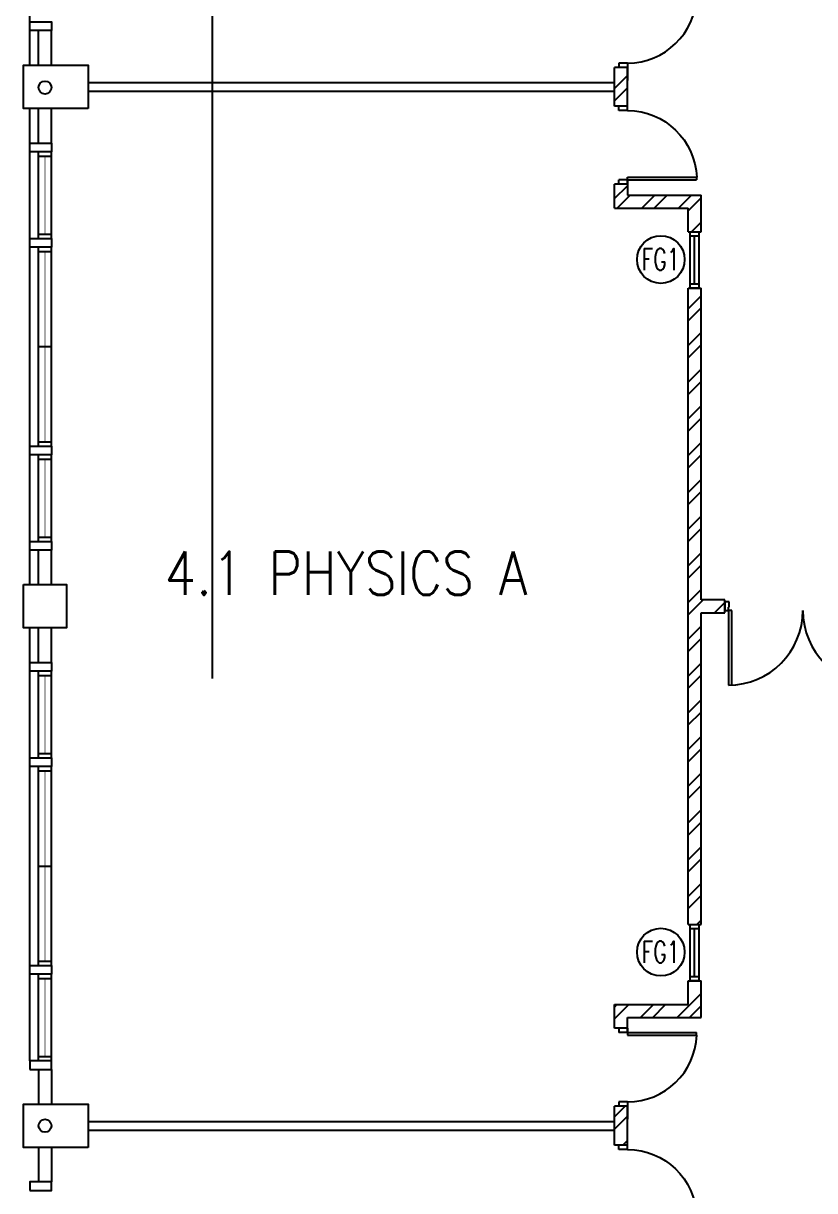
# Model space of a CAD drawing. Extents: x 2266480 to 2405436, y -858634 to -757865.
# Drawn here: x 2284769 to 2293906, y -827174 to -813691 of the extents above; entities that cross this region are included whole.
import ezdxf
from ezdxf.enums import TextEntityAlignment as Align

# ---------------------------------------------------------------- set-up
doc = ezdxf.new("R2010")
doc.units = 0
doc.header["$LTSCALE"] = 10
doc.header["$MEASUREMENT"] = 0
doc.layers.get('0').update_dxf_attribs({"linetype": 'CONTINUOUS'})
for name, color, linetype in [('AR', 7, 'CONTINUOUS'), ('COL', 3, 'CONTINUOUS'), ('DOOR', 5, 'CONTINUOUS'), ('DR', 7, 'CONTINUOUS'), ('FG-T', 7, 'CONTINUOUS'), ('H', 1, 'CONTINUOUS'), ('LINE', 7, 'CONTINUOUS'), ('partition', 7, 'CONTINUOUS'), ('RWDP', 145, 'CONTINUOUS'), ('stair', 7, 'CONTINUOUS'), ('T50', 4, 'CONTINUOUS'), ('WALL', 2, 'CONTINUOUS'), ('WIN', 5, 'CONTINUOUS')]:
    doc.layers.add(name, color=color, linetype=linetype)
doc.styles.add('ROMANS', font='romans')

# ---------------------------------------------------------------- blocks, each defined once
blk = doc.blocks.new('D1800-A')
at = {"layer": 'DR'}
for p, q in [((0, 0), (100, 0)), ((0, -50), (0, 0)), ((100, 0), (100, -40)), ((60, -50), (0, -50)), ((100, -40), (60, -40)), ((60, -40), (60, -50)), ((100, -40), (960, -40)), ((100, -80), (100, -40)), ((959, -80), (100, -80)), ((60, -1750), (0, -1750)), ((0, -1750), (0, -1800)), ((60, -1760), (60, -1750)), ((959, -1720), (100, -1720)), ((100, -1720), (100, -1760)), ((0, -1800), (100, -1800)), ((100, -1760), (60, -1760)), ((100, -1760), (960, -1760)), ((100, -1800), (100, -1760))]:
    blk.add_line(p, q, dxfattribs=at)
for centre, start, end in [((100, -40), 270.0001, 0), ((100, -1760), 0, 90)]:
    blk.add_arc(centre, 860, start, end, dxfattribs=at)
blk = doc.blocks.new('FG')
at = {"layer": 'LINE', "linetype": 'Continuous'}
for points in [[(0, 0), (50, 0), (50, 100), (0, 100)], [(600, 0), (650, 0), (650, 100), (600, 100)]]:
    blk.add_lwpolyline(points, close=True, dxfattribs=at)
at = {"layer": 'LINE', "color": 5, "linetype": 'Continuous'}
for points in [[(600, 100), (50, 100)], [(50, 0), (600, 0)]]:
    blk.add_lwpolyline(points, dxfattribs=at)
at = {"layer": 'LINE', "color": 1, "linetype": 'Continuous'}
blk.add_lwpolyline([(50, 50), (600, 50)], dxfattribs=at)
blk = doc.blocks.new('D900')
at = {"layer": 'DOOR', "color": 7}
for p, q in [((50, 100), (50, 899)), ((80, 899), (50, 899)), ((80, 100), (80, 899)), ((0, 100), (0, 0)), ((0, 100), (50, 100)), ((0, 0), (50, 0)), ((50, 100), (50, 0)), ((50, 100), (80, 100)), ((850, 100), (850, 0)), ((850, 100), (900, 100)), ((850, 0), (900, 0)), ((900, 100), (900, 0))]:
    blk.add_line(p, q, dxfattribs=at)
blk.add_arc((50, 100), 800, 0, 87.8509, dxfattribs=at)

msp = doc.modelspace()

# ---------------------------------------------------------------- hatches: boundary and pattern name
at = {"layer": 'H'}
h = msp.add_hatch(dxfattribs=at)
h.set_pattern_fill('ANSI32', color=0, scale=800, style=0)
h.paths.add_polyline_path([(2292594.4, -806749.1), (2292444.4, -806749.1), (2292444.4, -812099.1), (2292594.4, -812099.1)])
h.paths.add_polyline_path([(2292594.4, -812749.1), (2292444.4, -812749.1), (2292444.4, -813024.1), (2291594.4, -813024.1), (2291594.4, -813299.1), (2291744.4, -813299.1), (2291744.4, -813174.1), (2292594.4, -813174.1)])
h.paths.add_polyline_path([(2291744.4, -814199.1), (2291644.4, -814199.1), (2291594.4, -814199.1), (2291594.4, -814649.1), (2291744.4, -814649.1)])
h.paths.add_polyline_path([(2292594.4, -815674.1), (2291744.4, -815674.1), (2291744.4, -815549.1), (2291594.4, -815549.1), (2291594.4, -815824.1), (2292444.4, -815824.1), (2292444.4, -816099.1), (2292594.4, -816099.1)])
h = msp.add_hatch(dxfattribs=at)
h.set_pattern_fill('ANSI32', color=0, scale=800, style=0)
h.paths.add_polyline_path([(2295944.4, -817499.1), (2295794.4, -817499.1), (2295794.4, -817936.6), (2295944.4, -817936.6)])
h.paths.add_polyline_path([(2295944.4, -818838.5), (2295794.4, -818838.5), (2295794.4, -818936.6), (2294944.4, -818936.6), (2294944.4, -819336.6), (2295094.4, -819336.6), (2295094.4, -819086.6), (2295944.4, -819086.6)])
h.paths.add_polyline_path([(2295094.4, -819986.6), (2294944.4, -819986.6), (2294944.4, -820349.1), (2294669.4, -820349.1), (2294669.4, -820499.1), (2294944.4, -820499.1), (2294944.4, -823849.1), (2295094.4, -823849.1)])
h.paths.add_polyline_path([(2292869.4, -820349.1), (2292594.4, -820349.1), (2292594.4, -816749.1), (2292444.4, -816749.1), (2292444.4, -824099.1), (2292594.4, -824099.1), (2292594.4, -820499.1), (2292869.4, -820499.1)])
h = msp.add_hatch(dxfattribs=at)
h.set_pattern_fill('ANSI32', color=0, scale=800, style=0)
h.paths.add_polyline_path([(2292594.4, -824749.1), (2292444.4, -824749.1), (2292444.4, -825024.1), (2291594.4, -825024.1), (2291594.4, -825299.1), (2291744.4, -825299.1), (2291744.4, -825174.1), (2292594.4, -825174.1)])
h.paths.add_polyline_path([(2291744.4, -826199.1), (2291644.4, -826199.1), (2291594.4, -826199.1), (2291594.4, -826649.1), (2291744.4, -826649.1)])
h.paths.add_polyline_path([(2292594.4, -827674.1), (2291744.4, -827674.1), (2291744.4, -827549.1), (2291594.4, -827549.1), (2291594.4, -827824.1), (2292444.4, -827824.1), (2292444.4, -828099.1), (2292594.4, -828099.1)])
h.paths.add_polyline_path([(2292594.4, -828749.1), (2292444.4, -828749.1), (2292444.4, -833649.1), (2292594.4, -833649.1)])
h.paths.add_polyline_path([(2295944.4, -828749.1), (2295794.4, -828749.1), (2295794.4, -828849.1), (2294944.4, -828849.1), (2294944.4, -829249.1), (2295094.4, -829249.1), (2295094.4, -828999.1), (2295944.4, -828999.1)])
h.paths.add_polyline_path([(2295094.4, -829899.1), (2294944.4, -829899.1), (2294944.4, -834499.1), (2295094.4, -834499.1)])
h.paths.add_polyline_path([(2295944.4, -825899.1), (2295794.4, -825899.1), (2295794.4, -826949.1), (2295894.4, -826949.1), (2295944.4, -826949.1)])
h.paths.add_polyline_path([(2295944.4, -824749.1), (2295094.4, -824749.1), (2295094.4, -824499.1), (2294944.4, -824499.1), (2294944.4, -824899.1), (2295794.4, -824899.1), (2295794.4, -824999.1), (2295944.4, -824999.1)])

# ---------------------------------------------------------------- linework, layer by layer
at = {"color": 0}
for p, q in [((2284844.4, -814174.1), (2284844.4, -808674.1)), ((2284844.4, -820174.1), (2284844.4, -814674.1)), ((2284844.4, -825674.1), (2284844.4, -820674.1))]:
    msp.add_line(p, q, dxfattribs=at)
at = {"layer": 'AR', "color": 0}
msp.add_line((2286950.7, -808733.9), (2286950.7, -821259.6), dxfattribs=at)
at = {"layer": 'COL', "color": 0}
for points in [[(2285519.4, -814674.1), (2284769.4, -814674.1), (2284769.4, -814174.1), (2285519.4, -814174.1)], [(2284769.4, -820174.1), (2285269.4, -820174.1), (2285269.4, -820674.1), (2284769.4, -820674.1)], [(2285519.4, -826674.1), (2284769.4, -826674.1), (2284769.4, -826174.1), (2285519.4, -826174.1)]]:
    msp.add_lwpolyline(points, close=True, dxfattribs=at)
at = {"layer": 'FG-T', "color": 0}
for centre in [(2292129.7, -816418.7), (2292129.7, -824418.7)]:
    msp.add_circle(centre, 275, dxfattribs=at)
at = {"layer": 'partition', "color": 0}
for p, q in [((2285519.4, -814374.1), (2291594.4, -814374.1)), ((2285519.4, -814474.1), (2291594.4, -814474.1)), ((2285519.4, -826374.1), (2291594.4, -826374.1)), ((2285519.4, -826474.1), (2291594.4, -826474.1))]:
    msp.add_line(p, q, dxfattribs=at)
at = {"layer": 'RWDP', "color": 0}
for centre in [(2285019.4, -814432.2), (2285019.4, -826424.1)]:
    msp.add_circle(centre, 75, dxfattribs=at)
at = {"layer": 'WALL', "color": 0}
for p, q in [((2284944.4, -814174.1), (2284944.4, -813774.1)), ((2285094.4, -814174.1), (2285094.4, -813774.1)), ((2291594.4, -814649.1), (2291594.4, -814199.1)), ((2291744.4, -814199.1), (2291594.4, -814199.1)), ((2291744.4, -814649.1), (2291744.4, -814199.1)), ((2291744.4, -814199.1), (2291744.4, -814349.1)), ((2284944.4, -815074.1), (2284944.4, -814674.1)), ((2285094.4, -815074.1), (2285094.4, -814674.1)), ((2291744.4, -814649.1), (2291594.4, -814649.1)), ((2291594.4, -815824.1), (2291594.4, -815549.1)), ((2291744.4, -815549.1), (2291594.4, -815549.1)), ((2291744.4, -815499.1), (2291744.4, -815674.1)), ((2291744.4, -815674.1), (2292594.4, -815674.1)), ((2292594.4, -816099.1), (2292594.4, -815674.1)), ((2291594.4, -815824.1), (2292444.4, -815824.1)), ((2292444.4, -816099.1), (2292444.4, -815824.1)), ((2292444.4, -816099.1), (2292594.4, -816099.1)), ((2292444.4, -816749.1), (2292594.4, -816749.1)), ((2292444.4, -824099.1), (2292444.4, -816749.1)), ((2292594.4, -820349.1), (2292594.4, -816749.1)), ((2284944.4, -820174.1), (2284944.4, -819774.1)), ((2285094.4, -820174.1), (2285094.4, -819774.1)), ((2292869.4, -820349.1), (2292594.4, -820349.1)), ((2292869.4, -820499.1), (2292869.4, -820349.1)), ((2292594.4, -824099.1), (2292594.4, -820499.1)), ((2292594.4, -820499.1), (2292869.4, -820499.1)), ((2284944.4, -821074.1), (2284944.4, -820674.1)), ((2285094.4, -821074.1), (2285094.4, -820674.1)), ((2292444.4, -824099.1), (2292594.4, -824099.1)), ((2292444.4, -825024.1), (2292444.4, -824749.1)), ((2292444.4, -824749.1), (2292594.4, -824749.1)), ((2292594.4, -825174.1), (2292594.4, -824749.1)), ((2291594.4, -825024.1), (2292444.4, -825024.1)), ((2291594.4, -825299.1), (2291594.4, -825024.1)), ((2291744.4, -825174.1), (2292594.4, -825174.1)), ((2291744.4, -825349.1), (2291744.4, -825174.1)), ((2291744.4, -825299.1), (2291594.4, -825299.1)), ((2284944.4, -825774.1), (2284944.4, -826174.1)), ((2285094.4, -825774.1), (2285094.4, -826174.1)), ((2291594.4, -826649.1), (2291594.4, -826199.1)), ((2291744.4, -826199.1), (2291594.4, -826199.1)), ((2291744.4, -826649.1), (2291744.4, -826199.1)), ((2291744.4, -826199.1), (2291744.4, -826349.1)), ((2284944.4, -826674.1), (2284944.4, -827074.1)), ((2285094.4, -826674.1), (2285094.4, -827074.1)), ((2291744.4, -826649.1), (2291594.4, -826649.1))]:
    msp.add_line(p, q, dxfattribs=at)
for points in [[(2284844.4, -813674.1), (2285094.4, -813674.1), (2285094.4, -813774.1), (2284844.4, -813774.1)], [(2284844.4, -815074.1), (2285094.4, -815074.1), (2285094.4, -815174.1), (2284844.4, -815174.1)], [(2284844.4, -816174.1), (2285094.4, -816174.1), (2285094.4, -816274.1), (2284844.4, -816274.1)], [(2284844.4, -818574.1), (2285094.4, -818574.1), (2285094.4, -818674.1), (2284844.4, -818674.1)], [(2284844.4, -819674.1), (2285094.4, -819674.1), (2285094.4, -819774.1), (2284844.4, -819774.1)], [(2284844.4, -821074.1), (2285094.4, -821074.1), (2285094.4, -821174.1), (2284844.4, -821174.1)], [(2284844.4, -822174.1), (2285094.4, -822174.1), (2285094.4, -822274.1), (2284844.4, -822274.1)], [(2284844.4, -824574.1), (2285094.4, -824574.1), (2285094.4, -824674.1), (2284844.4, -824674.1)], [(2284844.4, -825774.1), (2285094.4, -825774.1), (2285094.4, -825674.1), (2284844.4, -825674.1)], [(2284844.4, -827174.1), (2285094.4, -827174.1), (2285094.4, -827074.1), (2284844.4, -827074.1)]]:
    msp.add_lwpolyline(points, close=True, dxfattribs=at)
at = {"layer": 'WIN', "color": 0}
for p, q in [((2284944.4, -816174.1), (2284944.4, -815174.1)), ((2285094.4, -816174.1), (2285094.4, -815174.1)), ((2284944.4, -815224.1), (2285094.4, -815224.1)), ((2284944.4, -816124.1), (2285094.4, -816124.1)), ((2284944.4, -818574.1), (2284944.4, -816274.1)), ((2285094.4, -818574.1), (2285094.4, -816274.1)), ((2284944.4, -816324.1), (2285094.4, -816324.1)), ((2284944.4, -817424.1), (2285094.4, -817424.1)), ((2284944.4, -818524.1), (2285094.4, -818524.1)), ((2284944.4, -819674.1), (2284944.4, -818674.1)), ((2285094.4, -819674.1), (2285094.4, -818674.1)), ((2284944.4, -818724.1), (2285094.4, -818724.1)), ((2284944.4, -819624.1), (2285094.4, -819624.1)), ((2284944.4, -822174.1), (2284944.4, -821174.1)), ((2284944.4, -821224.1), (2285094.4, -821224.1)), ((2285094.4, -822174.1), (2285094.4, -821174.1)), ((2284944.4, -822124.1), (2285094.4, -822124.1)), ((2284944.4, -824574.1), (2284944.4, -822274.1)), ((2284944.4, -822324.1), (2285094.4, -822324.1)), ((2285094.4, -824574.1), (2285094.4, -822274.1)), ((2284944.4, -823424.1), (2285094.4, -823424.1)), ((2284944.4, -824524.1), (2285094.4, -824524.1)), ((2284944.4, -825674.1), (2284944.4, -824674.1)), ((2284944.4, -824724.1), (2285094.4, -824724.1)), ((2285094.4, -825674.1), (2285094.4, -824674.1)), ((2284944.4, -825624.1), (2285094.4, -825624.1))]:
    msp.add_line(p, q, dxfattribs=at)
at = {"layer": 'WIN', "color": 0, "const_width": 10, "flags": 128}
for points in [[(2285019.4, -816124.1), (2285019.4, -815224.1)], [(2285019.4, -818524.1), (2285019.4, -816324.1)], [(2285019.4, -818724.1), (2285019.4, -819624.1)], [(2285019.4, -822124.1), (2285019.4, -821224.1)], [(2285019.4, -824524.1), (2285019.4, -822324.1)], [(2285019.4, -824724.1), (2285019.4, -825624.1)]]:
    msp.add_lwpolyline(points, dxfattribs=at)

# ---------------------------------------------------------------- block references
at = {"layer": 'LINE', "color": 0, "xscale": -1, "rotation": 270}
for p in [(2292469.4, -816749.1), (2292469.4, -824749.1)]:
    msp.add_blockref('FG', p, dxfattribs=at)
at = {"layer": 'stair', "color": 0, "rotation": 270}
for name, p in [('D900', (2291644.4, -813299.1)), ('D1800-A', (2294669.4, -820374.1)), ('D900', (2291644.4, -825299.1))]:
    msp.add_blockref(name, p, dxfattribs=at)
at = {"layer": 'stair', "color": 0, "xscale": -1, "rotation": 270}
for p in [(2291644.4, -815549.1), (2291644.4, -827549.1)]:
    msp.add_blockref('D900', p, dxfattribs=at)

# ---------------------------------------------------------------- texts
at = {"layer": 'FG-T', "color": 0, "style": 'ROMANS', "width": 0.7}
for p in [(2291906.3, -816540.8), (2291906.3, -824540.8)]:
    msp.add_text('FG1', height=250, dxfattribs=at).set_placement(p)
at = {"layer": 'T50', "color": 0, "style": 'ROMANS', "width": 0.85}
msp.add_text('4.1 PHYSICS A ', height=500, dxfattribs=at).set_placement((2288640.1, -820042), align=Align.MIDDLE)

doc.saveas('drawing.dxf')
